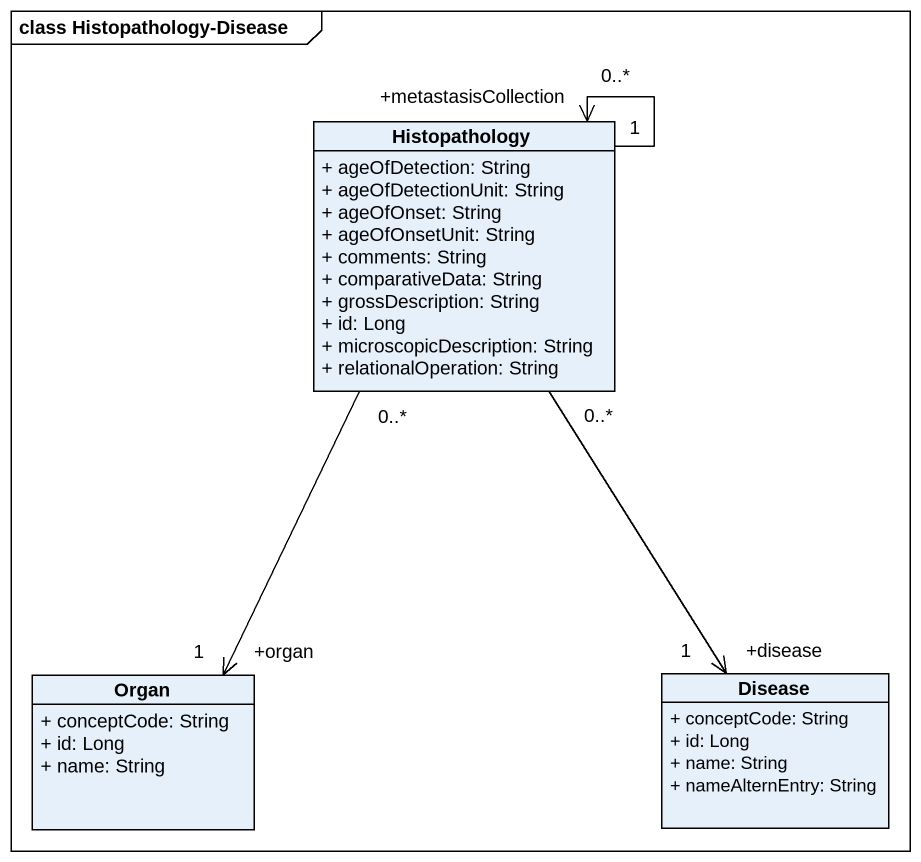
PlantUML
@startuml
mainframe class Histopathology-Disease
hide circle
hide empty members
skinparam classAttributeIconSize 0
class Histopathology {
  + ageOfDetection: String
  + ageOfDetectionUnit: String
  + ageOfOnset: String
  + ageOfOnsetUnit: String
  + comments: String
  + comparativeData: String
  + grossDescription: String
  + id: Long
  + microscopicDescription: String
  + relationalOperation: String
}
class Organ {
  + conceptCode: String
  + id: Long
  + name: String
}
class Disease {
  + conceptCode: String
  + id: Long
  + name: String
  + nameAlternEntry: String
}
Histopathology "1" --> "+metastasisCollection\n0..*" Histopathology
Histopathology "0..*" --> "+disease\n1" Disease
Organ "+organ\n1" <-up- "0..*" Histopathology
@enduml
